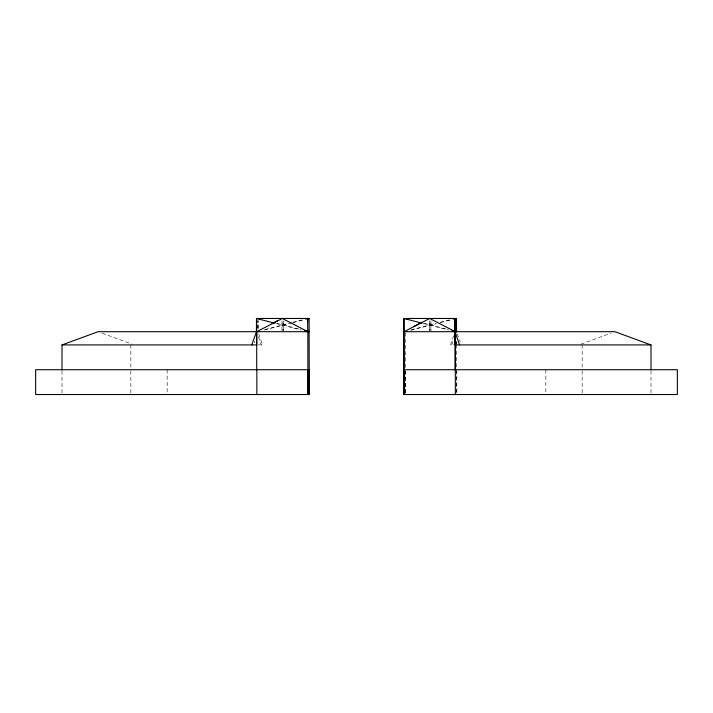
<?xml version="1.0" encoding="UTF-8"?>
<svg xmlns="http://www.w3.org/2000/svg" width="713" height="713" viewBox="0 0 713 713"><rect width="100%" height="100%" fill="white"/><g stroke="black" fill="none" stroke-linecap="round" stroke-linejoin="round"><path stroke-width="0.53" stroke-dasharray="3.56 2.67" d="M257.91 328.39L257.963 320.672M282 330.6L282.072 320.672L282.161 330.6M283.453 330.6L283.516 320.672L283.614 330.6M429.386 330.6L429.449 320.672L429.547 330.6M430.839 330.6L430.902 320.672L431 330.6M254.167 342.891L254.862 340.859M453.637 335.77L450.518 344.923L453.762 344.923M451.65 344.923L453.504 339.843M580.908 344.174L610.783 333.212M264.969 329.495L288.435 323.435M292.704 322.329L302.303 319.852M264.291 330.048L292.027 322.882M293.088 322.606L303.756 319.852M411.285 329.771L435.821 323.435M440.09 322.329L449.689 319.852M410.608 330.324L436.204 323.711M440.474 322.606L451.142 319.852M258.159 344.923L262.482 344.923L258.667 333.737M424.565 323.435L446.962 329.219M423.112 323.435L448.709 330.048M277.179 323.435L300.645 329.495M275.726 323.435L301.323 330.048M102.217 333.212L132.092 344.174M457.22 333.737L460.188 341.875M258.382 336.786L261.35 344.923M456.614 341.616L456.65 343.826L456.694 341.474M651.005 370.805L651.005 393.451M582.147 344.923L582.147 367.569M582.147 370.805L582.147 393.451M545.837 369.726L545.837 393.451M456.837 369.726L456.837 393.451M456.694 344.736L456.668 367.569M456.668 370.805L456.694 393.451M456.48 341.616L456.48 344.923M405.715 370.805L405.715 393.451M405.581 332.784L405.581 367.551M405.581 370.805L405.581 393.451M167.163 369.726L167.163 393.451M130.853 344.923L130.853 367.569M130.853 370.805L130.853 393.451M61.995 370.805L61.995 393.451M258.044 328.39L257.99 320.672L257.972 328.39"/><path stroke-width="1.07" d="M256.439 331.697L256.52 318.47L309.094 318.47L309.175 331.697M307.615 321.777L307.642 318.47L305.503 319.023M403.825 331.697L403.906 318.47L456.48 318.47L456.561 331.697M456.48 318.47L456.391 331.697L456.48 318.47L454.341 319.023M251.698 344.923L256.52 331.697L256.52 318.47L274.657 323.158M272.036 323.559L277.927 320.502M256.751 331.697L282.303 318.47L307.864 331.697L307.864 394.53M413.513 326.607L419.413 323.559M62.049 344.923L98.1 331.697L307.864 331.697M306.955 319.023L309.094 318.47M452.889 319.023L455.028 318.47L455.108 331.697L451.908 330.868M309.094 331.697L309.317 394.53M403.54 394.53L677.35 394.53L677.35 369.726L404.128 369.726L404.226 394.53L404.128 331.697L429.689 318.47L455.242 331.697L455.349 394.53M405.358 318.47L407.497 319.023M422.043 323.158L403.906 318.47L403.995 331.697M257.972 318.47L260.111 319.023M304.522 330.868L307.731 331.697L307.642 318.47M650.951 344.923L614.9 331.697L403.683 331.697L403.683 394.53M454.734 330.68L456.694 331.697M307.348 330.68L309.317 331.697M459.529 344.923L455.028 331.697L455.028 318.47L455.215 344.923L651.005 344.923L651.005 369.726M455.215 331.697L455.215 369.726M307.971 369.726L307.971 394.53M256.849 369.726L256.849 394.53M256.716 331.697L256.716 369.726M256.52 318.47L256.716 344.923L61.995 344.923L61.995 369.726M309.46 369.726L35.65 369.726L35.65 394.53L309.46 394.53L309.46 369.726"/></g></svg>
